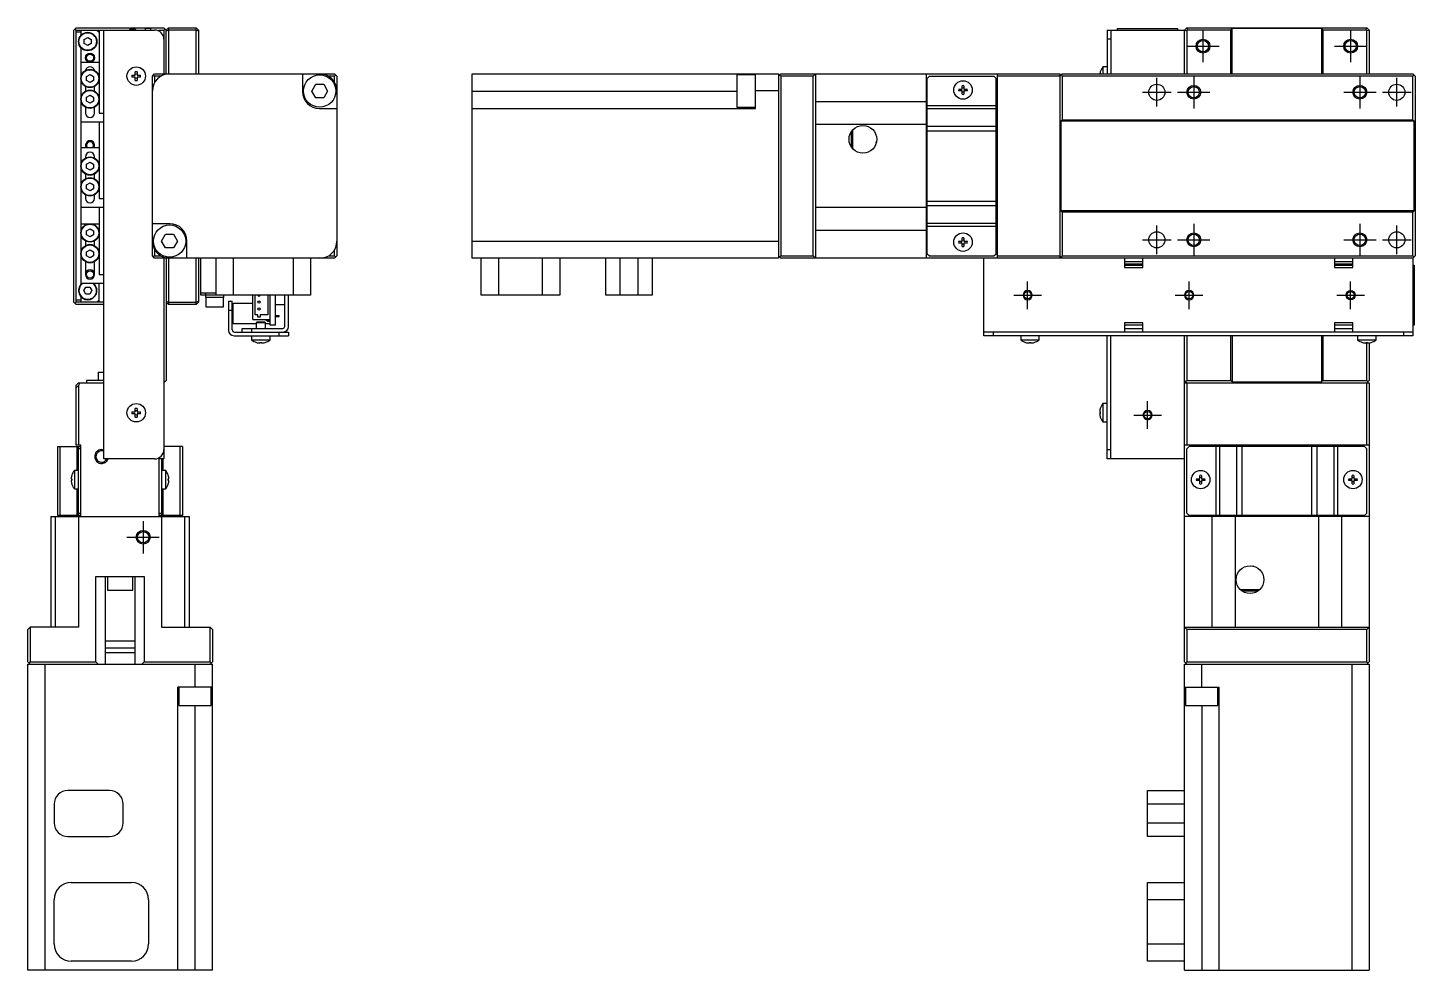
# Model space of a CAD drawing. Extents: x 0 to 615, y -8 to 395.
# Drawn here: x 314.7 to 615.4, y 101.2 to 305.6 of the extents above; entities that cross this region are included whole.
import ezdxf

# ---------------------------------------------------------------- set-up
doc = ezdxf.new("R2010")
doc.units = 0
doc.header["$LTSCALE"] = 0.5
doc.linetypes.add('CENTER', pattern=[50.8, 31.75, -6.35, 6.35, -6.35])
for name, color, linetype in [('MSM_CENTER', 1, 'CENTER'), ('MSM_CONTINUOUS', 7, 'CONTINUOUS'), ('MSM_NARROW', 5, 'CONTINUOUS')]:
    doc.layers.add(name, color=color, linetype=linetype)

msp = doc.modelspace()

# ---------------------------------------------------------------- linework, layer by layer
at = {"layer": 'MSM_CENTER'}
for p, q in [((569.4, 305.1), (569.4, 298.1)), ((601.4, 305.1), (601.4, 298.1)), ((565.9, 301.6), (572.9, 301.6)), ((597.9, 301.6), (604.9, 301.6)), ((559.4, 288.5), (559.4, 294.7)), ((567.4, 295.1), (567.4, 288.1)), ((603.4, 295.1), (603.4, 288.1)), ((611.4, 288.5), (611.4, 294.7)), ((556.3, 291.6), (562.5, 291.6)), ((563.9, 291.6), (570.9, 291.6)), ((599.9, 291.6), (606.9, 291.6)), ((608.3, 291.6), (614.5, 291.6)), ((559.4, 256.5), (559.4, 262.7)), ((567.4, 263.1), (567.4, 256.1)), ((603.4, 263.1), (603.4, 256.1)), ((611.4, 256.5), (611.4, 262.7)), ((556.3, 259.6), (562.5, 259.6)), ((563.9, 259.6), (570.9, 259.6)), ((599.9, 259.6), (606.9, 259.6)), ((608.3, 259.6), (614.5, 259.6)), ((531.4, 244.6), (531.4, 250.6)), ((566.4, 244.6), (566.4, 250.6)), ((601.4, 244.6), (601.4, 250.6)), ((528.4, 247.6), (534.4, 247.6)), ((563.4, 247.6), (569.4, 247.6)), ((598.4, 247.6), (604.4, 247.6)), ((557.4, 218.6), (557.4, 224.6)), ((554.4, 221.6), (560.4, 221.6)), ((339.72, 198.6), (339.72, 191.6)), ((336.22, 195.1), (343.22, 195.1))]:
    msp.add_line(p, q, dxfattribs=at)
at = {"layer": 'MSM_CONTINUOUS'}
for p, q in [((325.22, 305.6), (324.72, 305.1)), ((324.72, 246.1), (324.72, 305.1)), ((325.22, 305.1), (324.97, 305.35)), ((325.22, 305.6), (336.72, 305.6)), ((325.22, 305.1), (342.22, 305.1)), ((325.22, 246.1), (325.22, 305.1)), ((326.22, 304.6), (325.22, 304.6)), ((326.22, 305.1), (326.22, 303.92)), ((329.72, 305.1), (330.22, 304.6)), ((330.22, 305.1), (330.22, 287.1)), ((331.22, 212.1), (331.22, 305.1)), ((336.72, 305.6), (337.22, 305.1)), ((336.97, 305.35), (336.72, 305.1)), ((336.82, 305.5), (337.02, 305.5)), ((336.92, 305.5), (337.02, 305.6)), ((337.02, 305.6), (344.22, 305.6)), ((337.32, 305.2), (337.12, 305.2)), ((337.32, 305.1), (337.32, 305.2)), ((337.52, 305.6), (337.52, 305.1)), ((337.72, 305.1), (337.72, 305.6)), ((338.22, 305.1), (337.72, 305.6)), ((341.42, 305.4), (340.22, 305.4)), ((340.22, 305.1), (340.22, 305.4)), ((341.42, 305.1), (341.42, 305.4)), ((343.02, 305.1), (344.22, 305.1)), ((343.02, 304.93), (343.02, 305.1)), ((344.22, 305.6), (344.72, 305.1)), ((344.47, 305.35), (344.22, 305.1)), ((344.22, 305.1), (344.22, 295.6)), ((344.72, 305.1), (345.22, 305.6)), ((344.72, 304.89), (345.22, 305.1)), ((344.72, 295.6), (344.72, 305.1)), ((345.22, 305.6), (351.22, 305.6)), ((345.22, 305.6), (345.22, 295.6)), ((351.22, 305.1), (345.22, 305.1)), ((351.22, 295.6), (351.22, 305.6)), ((351.72, 305.1), (351.22, 305.6)), ((351.22, 305.1), (351.72, 304.89)), ((351.72, 305.1), (351.72, 295.6)), ((548.6, 305.1), (548.6, 295.6)), ((548.6, 305.1), (565.4, 305.1)), ((549.4, 305.1), (549.4, 295.6)), ((550.9, 305.1), (550.9, 305.4)), ((550.9, 305.4), (563.9, 305.4)), ((563.9, 305.4), (563.9, 305.1)), ((565.4, 305.1), (565.9, 305.6)), ((565.4, 295.6), (565.4, 305.1)), ((565.4, 305.1), (565.9, 304.89)), ((566.11, 305.1), (565.9, 305.6)), ((565.9, 305.6), (604.9, 305.6)), ((566.11, 305.1), (565.9, 304.89)), ((565.9, 304.89), (565.9, 295.6)), ((575.4, 305.1), (566.11, 305.1)), ((575.4, 305.1), (575.7, 305.4)), ((575.4, 295.6), (575.4, 305.1)), ((575.7, 295.6), (575.7, 305.6)), ((595.1, 305.4), (575.7, 305.4)), ((595.1, 305.4), (595.1, 295.6)), ((595.1, 305.4), (595.4, 305.1)), ((595.4, 305.1), (595.4, 295.6)), ((604.69, 305.1), (595.4, 305.1)), ((604.9, 305.6), (604.69, 305.1)), ((604.9, 304.89), (604.69, 305.1)), ((604.9, 305.6), (605.4, 305.1)), ((605.4, 305.1), (604.9, 304.89)), ((604.9, 295.6), (604.9, 304.89)), ((605.4, 305.1), (605.4, 295.6)), ((326.22, 301.27), (326.22, 249.92)), ((326.97, 303.03), (327.72, 303.46)), ((326.97, 302.16), (326.97, 303.03)), ((327.72, 301.73), (326.97, 302.16)), ((327.72, 303.46), (328.47, 303.03)), ((328.47, 302.16), (327.72, 301.73)), ((328.47, 303.03), (328.47, 302.16)), ((549.4, 303.1), (548.6, 303.1)), ((326.22, 298.1), (330.22, 298.1)), ((327.47, 295.03), (328.22, 295.46)), ((327.47, 294.16), (327.47, 295.03)), ((328.22, 295.46), (328.97, 295.03)), ((328.97, 295.03), (328.97, 294.16)), ((337.29, 295.3), (338.02, 295.3)), ((338.02, 294.9), (337.29, 294.9)), ((338.02, 295.3), (338.02, 296.03)), ((338.02, 294.17), (338.02, 294.9)), ((338.42, 296.03), (338.42, 295.3)), ((338.42, 295.3), (339.15, 295.3)), ((339.15, 294.9), (338.42, 294.9)), ((338.42, 294.9), (338.42, 294.17)), ((341.72, 295.1), (342.22, 295.6)), ((341.72, 256.1), (341.72, 295.1)), ((342.22, 295.1), (341.97, 295.35)), ((342.22, 295.6), (381.22, 295.6)), ((342.22, 295.1), (342.22, 293.76)), ((343.56, 295.1), (342.22, 295.1)), ((374.23, 295.6), (374.23, 291.81)), ((381.22, 295.1), (379.88, 295.1)), ((381.22, 295.6), (381.72, 295.1)), ((381.47, 295.35), (381.22, 295.1)), ((381.22, 293.76), (381.22, 295.1)), ((381.72, 295.1), (381.72, 256.1)), ((411, 255.6), (411, 295.6)), ((411, 295.6), (477.4, 295.6)), ((468.4, 295.36), (468.4, 288.36)), ((472.4, 295.36), (468.4, 295.36)), ((472.4, 288.11), (472.4, 295.6)), ((477.4, 295.6), (477.4, 255.6)), ((477.9, 295.6), (477.4, 295.1)), ((477.65, 295.35), (477.9, 295.1)), ((477.9, 295.6), (538.4, 295.6)), ((484.9, 295.1), (477.9, 295.1)), ((477.9, 295.1), (477.9, 256.1)), ((484.9, 295.1), (485.4, 295.6)), ((484.9, 256.1), (484.9, 295.1)), ((485.4, 295.6), (485.4, 255.6)), ((509.4, 295.6), (509.4, 255.6)), ((510.1, 295.1), (509.6, 294.6)), ((510.1, 295.1), (524.1, 295.1)), ((524.6, 294.6), (524.1, 295.1)), ((524.9, 255.6), (524.9, 295.6)), ((538.4, 295.1), (524.9, 295.1)), ((538.4, 295.6), (538.4, 255.6)), ((538.9, 295.6), (538.4, 295.1)), ((538.65, 295.35), (538.9, 295.1)), ((538.9, 295.6), (614.9, 295.6)), ((538.9, 295.1), (538.9, 285.6)), ((614.9, 295.1), (538.9, 295.1)), ((547.14, 296.05), (547.14, 296.03)), ((547.7, 297.1), (547.7, 295.6)), ((548.6, 297.1), (547.7, 297.1)), ((615.4, 295.1), (614.9, 295.6)), ((614.9, 295.1), (615.15, 295.35)), ((614.9, 285.6), (614.9, 295.1)), ((615.4, 295.1), (615.4, 256.1)), ((327.22, 292.87), (327.22, 291.83)), ((328.22, 293.73), (327.47, 294.16)), ((328.97, 294.16), (328.22, 293.73)), ((329.22, 291.83), (329.22, 292.87)), ((376.25, 291.86), (377.12, 293.36)), ((377.12, 290.36), (376.25, 291.86)), ((377.12, 293.36), (378.85, 293.36)), ((378.85, 293.36), (379.71, 291.86)), ((379.71, 291.86), (378.85, 290.36)), ((411, 291.81), (468.4, 291.81)), ((477.4, 291.9), (472.4, 291.9)), ((509.6, 256.6), (509.6, 294.6)), ((516.47, 292.3), (517.2, 292.3)), ((517.2, 291.9), (516.47, 291.9)), ((517.2, 292.3), (517.2, 293.03)), ((517.2, 291.17), (517.2, 291.9)), ((517.6, 293.03), (517.6, 292.3)), ((517.6, 292.3), (518.33, 292.3)), ((517.6, 291.9), (517.6, 291.17)), ((518.33, 291.9), (517.6, 291.9)), ((524.6, 256.6), (524.6, 294.6)), ((327.47, 290.53), (328.22, 290.96)), ((327.47, 289.66), (327.47, 290.53)), ((328.22, 289.23), (327.47, 289.66)), ((328.22, 290.96), (328.97, 290.53)), ((328.97, 289.66), (328.22, 289.23)), ((328.97, 290.53), (328.97, 289.66)), ((378.85, 290.36), (377.12, 290.36)), ((485.4, 289.6), (509.4, 289.6)), ((509.6, 289.85), (509.4, 289.85)), ((509.6, 288.72), (524.6, 288.72)), ((524.9, 289.85), (524.6, 289.85)), ((524.9, 289.35), (524.6, 289.35)), ((327.22, 288.37), (327.22, 287.1)), ((329.22, 287.1), (329.22, 288.37)), ((330.22, 287.1), (331.22, 287.1)), ((377.93, 288.11), (381.72, 288.11)), ((411, 288.11), (472.4, 288.11)), ((468.4, 288.36), (472.4, 288.36)), ((509.6, 286.6), (509.4, 286.6)), ((524.6, 288.01), (509.6, 288.01)), ((331.22, 285.1), (326.22, 285.1)), ((330.22, 285.1), (330.22, 268.6)), ((509.4, 284.6), (485.4, 284.6)), ((493.2, 279.74), (493.2, 283.06)), ((493.5, 279.36), (493.5, 283.44)), ((509.6, 285.6), (509.4, 285.6)), ((509.57, 282.87), (509.4, 282.87)), ((509.57, 283.48), (509.57, 267.72)), ((509.6, 283.48), (509.57, 283.48)), ((509.6, 284.24), (524.6, 284.24)), ((524.6, 283.18), (509.6, 283.18)), ((524.6, 283.85), (524.9, 283.85)), ((538.9, 285.6), (538.6, 285.3)), ((615.2, 285.3), (538.6, 285.3)), ((538.6, 285.3), (538.6, 265.9)), ((538.9, 285.6), (614.9, 285.6)), ((615.2, 285.3), (614.9, 285.6)), ((615.2, 265.9), (615.2, 285.3)), ((498.6, 280.82), (498.64, 280.82)), ((498.6, 280.63), (498.6, 280.82)), ((509.4, 280.37), (509.57, 280.37)), ((509.6, 282.42), (509.57, 282.42)), ((509.6, 281.84), (509.57, 281.84)), ((524.7, 280.6), (524.6, 280.6)), ((524.7, 270.6), (524.7, 280.6)), ((524.9, 280.4), (524.7, 280.6)), ((326.22, 279.6), (330.22, 279.6)), ((327.22, 277.6), (327.22, 277.33)), ((329.22, 277.33), (329.22, 277.6)), ((509.4, 277.87), (509.57, 277.87)), ((327.22, 273.87), (327.22, 272.83)), ((327.47, 276.03), (328.22, 276.46)), ((327.47, 275.16), (327.47, 276.03)), ((328.22, 274.73), (327.47, 275.16)), ((328.22, 276.46), (328.97, 276.03)), ((328.97, 275.16), (328.22, 274.73)), ((328.97, 276.03), (328.97, 275.16)), ((329.22, 272.83), (329.22, 273.87)), ((327.47, 271.53), (328.22, 271.96)), ((327.47, 270.66), (327.47, 271.53)), ((328.22, 270.23), (327.47, 270.66)), ((328.22, 271.96), (328.97, 271.53)), ((328.97, 270.66), (328.22, 270.23)), ((328.97, 271.53), (328.97, 270.66)), ((509.57, 273.32), (509.4, 273.32)), ((509.57, 270.82), (509.4, 270.82)), ((524.7, 270.6), (524.9, 270.8)), ((327.22, 269.37), (327.22, 268.6)), ((329.22, 268.6), (329.22, 269.37)), ((330.22, 268.6), (331.22, 268.6)), ((509.4, 268.32), (509.57, 268.32)), ((509.6, 269.36), (509.57, 269.36)), ((509.6, 268.77), (509.57, 268.77)), ((509.57, 267.72), (509.6, 267.72)), ((509.6, 268.01), (524.6, 268.01)), ((524.6, 270.6), (524.7, 270.6)), ((331.22, 266.6), (326.22, 266.6)), ((330.22, 266.6), (330.22, 252.1)), ((509.4, 266.6), (485.4, 266.6)), ((509.4, 265.6), (509.6, 265.6)), ((524.6, 266.95), (509.6, 266.95)), ((524.9, 267.35), (524.6, 267.35)), ((538.6, 265.9), (538.9, 265.6)), ((615.2, 265.9), (538.6, 265.9)), ((538.9, 265.6), (538.9, 256.1)), ((614.9, 265.6), (538.9, 265.6)), ((614.9, 265.6), (615.2, 265.9)), ((614.9, 256.1), (614.9, 265.6)), ((326.22, 263.1), (330.22, 263.1)), ((327.47, 261.53), (328.22, 261.96)), ((328.22, 261.96), (328.97, 261.53)), ((345.51, 263.09), (341.72, 263.09)), ((509.4, 261.6), (485.4, 261.6)), ((509.4, 264.6), (509.6, 264.6)), ((509.6, 263.18), (524.6, 263.18)), ((524.6, 262.48), (509.6, 262.48)), ((524.6, 261.85), (524.9, 261.85)), ((327.22, 259.37), (327.22, 258.33)), ((327.47, 260.66), (327.47, 261.53)), ((328.22, 260.23), (327.47, 260.66)), ((328.97, 260.66), (328.22, 260.23)), ((328.97, 261.53), (328.97, 260.66)), ((329.22, 258.33), (329.22, 259.37)), ((343.72, 259.33), (344.59, 260.83)), ((344.59, 257.83), (343.72, 259.33)), ((344.59, 260.83), (346.32, 260.83)), ((346.32, 260.83), (347.19, 259.33)), ((347.19, 259.33), (346.32, 257.83)), ((349.21, 255.6), (349.21, 259.39)), ((411, 259.3), (477.4, 259.3)), ((509.4, 261.35), (509.6, 261.35)), ((516.47, 259.3), (517.2, 259.3)), ((517.2, 258.9), (516.47, 258.9)), ((517.2, 259.3), (517.2, 260.03)), ((517.2, 258.17), (517.2, 258.9)), ((517.6, 260.03), (517.6, 259.3)), ((517.6, 259.3), (518.33, 259.3)), ((517.6, 258.9), (517.6, 258.17)), ((518.33, 258.9), (517.6, 258.9)), ((524.6, 261.35), (524.9, 261.35)), ((327.47, 257.03), (328.22, 257.46)), ((327.47, 256.16), (327.47, 257.03)), ((328.22, 255.73), (327.47, 256.16)), ((328.22, 257.46), (328.97, 257.03)), ((328.97, 256.16), (328.22, 255.73)), ((328.97, 257.03), (328.97, 256.16)), ((342.22, 255.6), (341.72, 256.1)), ((341.97, 255.85), (342.22, 256.1)), ((342.22, 257.44), (342.22, 256.1)), ((342.22, 256.1), (343.56, 256.1)), ((381.22, 255.6), (342.22, 255.6)), ((344.22, 255.6), (344.22, 212.1)), ((346.32, 257.83), (344.59, 257.83)), ((344.72, 255.6), (344.72, 229.1)), ((345.22, 255.6), (345.22, 245.6)), ((351.22, 245.6), (351.22, 255.6)), ((351.72, 255.6), (351.72, 246.1)), ((352.22, 247.6), (352.22, 255.6)), ((355.52, 247.6), (355.52, 255.6)), ((359.22, 255.6), (359.22, 247.6)), ((372.32, 247.6), (372.32, 255.6)), ((376.02, 255.6), (376.02, 247.6)), ((379.88, 256.1), (381.22, 256.1)), ((381.22, 256.1), (381.22, 257.44)), ((381.47, 255.85), (381.22, 256.1)), ((381.72, 256.1), (381.22, 255.6)), ((477.4, 255.6), (411, 255.6)), ((413, 247.6), (413, 255.6)), ((416.7, 255.6), (416.7, 247.6)), ((426.3, 247.6), (426.3, 255.6)), ((430, 255.6), (430, 247.6)), ((440, 247.6), (440, 255.6)), ((443, 255.6), (443, 247.6)), ((447, 247.6), (447, 255.6)), ((450, 255.6), (450, 247.6)), ((477.9, 255.6), (477.4, 256.1)), ((477.9, 256.1), (477.65, 255.85)), ((477.9, 256.1), (484.9, 256.1)), ((614.9, 255.6), (477.9, 255.6)), ((485.4, 255.6), (484.9, 256.1)), ((509.6, 256.6), (510.1, 256.1)), ((510.1, 256.1), (524.1, 256.1)), ((521.9, 238.8), (521.9, 255.6)), ((524.1, 256.1), (524.6, 256.6)), ((524.9, 256.1), (538.4, 256.1)), ((538.4, 256.1), (538.9, 255.6)), ((538.9, 256.1), (538.65, 255.85)), ((538.9, 256.1), (614.9, 256.1)), ((552.4, 255.6), (552.4, 253.6)), ((556.4, 253.6), (556.4, 255.6)), ((597.9, 255.6), (597.9, 253.6)), ((601.9, 253.6), (601.9, 255.6)), ((615.15, 255.85), (614.9, 256.1)), ((614.9, 255.6), (615.4, 256.1)), ((614.9, 255.6), (614.9, 238.8)), ((327.22, 254.87), (327.22, 252.1)), ((329.22, 252.1), (329.22, 254.87)), ((556.4, 254.8), (552.4, 254.8)), ((556.4, 254.3), (552.4, 254.3)), ((552.4, 254.1), (556.4, 254.1)), ((552.4, 253.6), (556.4, 253.6)), ((555.9, 254.1), (555.9, 254.3)), ((601.9, 254.8), (597.9, 254.8)), ((601.9, 254.3), (597.9, 254.3)), ((597.9, 254.1), (601.9, 254.1)), ((597.9, 253.6), (601.9, 253.6)), ((614.9, 254.1), (615.2, 254.1)), ((615.2, 254.1), (615.2, 241.1)), ((331.22, 250.1), (326.22, 250.1)), ((330.22, 252.1), (331.22, 252.1)), ((330.22, 246.1), (330.22, 250.1)), ((325.22, 246.6), (326.22, 246.6)), ((326.22, 247.27), (326.22, 246.1)), ((326.85, 248.6), (327.29, 249.35)), ((327.29, 247.85), (326.85, 248.6)), ((327.29, 249.35), (328.15, 249.35)), ((328.15, 247.85), (327.29, 247.85)), ((328.15, 249.35), (328.59, 248.6)), ((328.59, 248.6), (328.15, 247.85)), ((330.22, 246.6), (329.72, 246.1)), ((352.22, 248.1), (355.52, 248.1)), ((376.02, 247.6), (352.22, 247.6)), ((353.22, 248.1), (353.22, 247.1)), ((357.22, 247.1), (353.22, 247.1)), ((353.32, 247.1), (353.32, 245.1)), ((357.12, 245.1), (357.12, 247.1)), ((357.22, 247.1), (357.22, 247.6)), ((363.52, 242.35), (363.52, 247.6)), ((364.02, 243.35), (364.02, 247.6)), ((366.72, 247.6), (366.72, 243.35)), ((367.22, 241.1), (367.22, 247.6)), ((368.42, 241.1), (368.42, 247.6)), ((370.42, 240.8), (370.42, 247.6)), ((371.22, 240.8), (371.22, 247.6)), ((430, 247.6), (413, 247.6)), ((450, 247.6), (440, 247.6)), ((324.72, 246.1), (325.22, 245.6)), ((324.97, 245.85), (325.22, 246.1)), ((331.22, 246.1), (325.22, 246.1)), ((331.22, 245.6), (325.22, 245.6)), ((344.72, 246.3), (345.22, 246.1)), ((345.22, 245.6), (344.72, 246.1)), ((345.22, 246.1), (351.22, 246.1)), ((351.22, 245.6), (345.22, 245.6)), ((351.22, 246.1), (351.72, 246.3)), ((351.22, 245.6), (351.72, 246.1)), ((353.32, 245.1), (357.12, 245.1)), ((358.22, 246.3), (358.22, 240)), ((358.22, 246.3), (359.02, 246.3)), ((359.02, 244.3), (358.22, 244.3)), ((359.02, 240.1), (359.02, 246.3)), ((359.22, 241.35), (359.22, 245.85)), ((359.22, 245.85), (363.52, 245.85)), ((368.42, 245.6), (370.42, 245.6)), ((364.22, 241.35), (359.22, 241.35)), ((363.52, 242.35), (367.22, 242.35)), ((364.57, 243.35), (364.02, 243.35)), ((364.42, 241.8), (364.22, 241.6)), ((366.22, 241.6), (364.22, 241.6)), ((364.22, 241.6), (364.22, 240.4)), ((364.42, 241.8), (366.02, 241.8)), ((364.57, 242.85), (364.57, 243.35)), ((365.07, 242.85), (364.57, 242.85)), ((365.07, 243.35), (365.07, 242.85)), ((366.72, 243.35), (365.07, 243.35)), ((366.22, 241.6), (366.02, 241.8)), ((366.22, 240.4), (366.22, 241.6)), ((367.22, 241.35), (366.22, 241.35)), ((366.42, 242.12), (366.42, 242.35)), ((367.22, 242.12), (366.42, 242.12)), ((366.67, 241.89), (366.67, 242.12)), ((367.22, 241.89), (366.67, 241.89)), ((368.42, 241.1), (367.22, 241.1)), ((368.42, 243.22), (369.22, 243.22)), ((368.42, 242.97), (369.22, 242.97)), ((369.22, 242.97), (369.22, 243.22)), ((556.4, 241.6), (552.4, 241.6)), ((552.4, 241.6), (552.4, 239.6)), ((556.4, 241.1), (552.4, 241.1)), ((556.4, 239.6), (556.4, 241.6)), ((601.9, 241.6), (597.9, 241.6)), ((597.9, 241.6), (597.9, 239.6)), ((601.9, 241.1), (597.9, 241.1)), ((601.9, 239.6), (601.9, 241.6)), ((615.2, 241.1), (614.9, 241.1)), ((359.42, 238.8), (371.22, 238.8)), ((359.52, 239.6), (371.22, 239.6)), ((361.22, 239.6), (361.22, 240.4)), ((361.22, 240.4), (370.02, 240.4)), ((363.22, 240.4), (363.22, 239.6)), ((363.22, 238.8), (363.22, 237.9)), ((363.22, 237.9), (367.22, 237.9)), ((367.22, 237.9), (367.22, 238.8)), ((369.22, 238.8), (369.22, 239.6)), ((371.22, 239.6), (371.22, 238.8)), ((614.9, 239.6), (521.9, 239.6)), ((614.9, 238.8), (521.9, 238.8)), ((523.9, 239.6), (523.9, 238.8)), ((529.9, 238.8), (529.9, 237.9)), ((529.9, 237.9), (533.9, 237.9)), ((533.9, 237.9), (533.9, 238.8)), ((548.6, 212.1), (548.6, 238.8)), ((549.4, 212.1), (549.4, 238.8)), ((552.4, 240.4), (556.4, 240.4)), ((565.4, 168.1), (565.4, 238.8)), ((565.9, 238.8), (565.9, 229.1)), ((575.4, 229.1), (575.4, 238.8)), ((575.7, 238.8), (575.7, 228.8)), ((595.1, 238.8), (595.1, 228.8)), ((595.4, 238.8), (595.4, 229.1)), ((597.9, 240.4), (601.9, 240.4)), ((602.9, 238.8), (602.9, 237.9)), ((602.9, 237.9), (606.9, 237.9)), ((606.9, 237.9), (606.9, 238.8)), ((612.9, 238.8), (612.9, 239.6)), ((364.27, 237.34), (364.29, 237.34)), ((365.02, 237.34), (365.42, 237.34)), ((365.02, 237.21), (365.02, 237.34)), ((365.42, 237.34), (365.42, 237.21)), ((366.15, 237.34), (366.17, 237.34)), ((530.95, 237.34), (530.97, 237.34)), ((531.7, 237.34), (532.1, 237.34)), ((531.7, 237.21), (531.7, 237.34)), ((532.1, 237.34), (532.1, 237.21)), ((532.83, 237.34), (532.85, 237.34)), ((603.95, 237.34), (603.97, 237.34)), ((604.7, 237.34), (605.1, 237.34)), ((604.7, 237.21), (604.7, 237.34)), ((604.9, 229.1), (604.9, 237.34)), ((605.1, 237.34), (605.1, 237.21)), ((605.4, 237.24), (605.4, 229.1)), ((605.83, 237.34), (605.85, 237.34)), ((325.22, 228.1), (325.72, 228.6)), ((326.03, 228.6), (325.72, 227.99)), ((325.72, 228.6), (331.22, 228.6)), ((331.22, 229.1), (327.47, 229.1)), ((327.47, 229.1), (327.47, 228.6)), ((329.97, 230.9), (331.22, 230.9)), ((329.97, 230.9), (329.97, 229.1)), ((344.22, 229.1), (344.47, 228.85)), ((344.72, 229.1), (344.22, 228.6)), ((565.4, 229.1), (565.9, 228.6)), ((565.4, 228.6), (605.4, 228.6)), ((565.65, 228.85), (565.9, 229.1)), ((565.9, 229.1), (575.4, 229.1)), ((565.9, 228.6), (565.9, 215.1)), ((575.4, 229.1), (575.7, 228.8)), ((575.7, 228.8), (595.1, 228.8)), ((595.1, 228.8), (595.4, 229.1)), ((595.4, 229.1), (604.9, 229.1)), ((604.9, 229.1), (605.15, 228.85)), ((604.9, 228.6), (605.4, 229.1)), ((604.9, 215.1), (604.9, 228.6)), ((605.4, 228.6), (605.4, 168.1)), ((325.22, 215.1), (325.22, 228.1)), ((325.72, 227.99), (325.22, 227.49)), ((325.72, 227.99), (325.72, 215.1)), ((338.02, 222.3), (338.02, 223.03)), ((338.42, 223.03), (338.42, 222.3)), ((547.14, 223.05), (547.14, 223.03)), ((547.7, 224.1), (547.7, 220.1)), ((548.6, 224.1), (547.7, 224.1)), ((337.29, 222.3), (338.02, 222.3)), ((338.02, 221.9), (337.29, 221.9)), ((338.02, 221.17), (338.02, 221.9)), ((338.42, 222.3), (339.15, 222.3)), ((339.15, 221.9), (338.42, 221.9)), ((338.42, 221.9), (338.42, 221.17)), ((547.01, 222.3), (547.14, 222.3)), ((547.14, 221.9), (547.01, 221.9)), ((547.14, 222.3), (547.14, 221.9)), ((547.14, 221.17), (547.14, 221.15)), ((547.7, 220.1), (548.6, 220.1)), ((321.22, 199.8), (321.22, 214.8)), ((321.22, 214.8), (326.22, 214.8)), ((321.66, 214.8), (321.66, 199.8)), ((326.22, 215.1), (325.22, 215.1)), ((325.43, 209.6), (325.43, 214.8)), ((325.72, 199.8), (325.72, 214.8)), ((326.22, 214.3), (325.72, 214.3)), ((326.22, 199.6), (326.22, 215.1)), ((348.22, 214.8), (344.22, 214.8)), ((347.78, 199.8), (347.78, 214.8)), ((348.22, 214.8), (348.22, 199.8)), ((548.6, 214.1), (549.4, 214.1)), ((605.4, 215.1), (565.4, 215.1)), ((566.4, 214.8), (565.9, 214.3)), ((565.9, 200.3), (565.9, 214.3)), ((604.4, 214.8), (566.4, 214.8)), ((571.15, 215.1), (571.15, 214.8)), ((571.65, 215.1), (571.65, 214.8)), ((572.28, 199.8), (572.28, 214.8)), ((572.99, 214.8), (572.99, 199.8)), ((576.75, 199.8), (576.75, 214.8)), ((577.15, 214.8), (577.15, 215.1)), ((577.81, 214.8), (577.81, 199.8)), ((580.6, 215.1), (580.4, 214.9)), ((590.4, 214.9), (580.4, 214.9)), ((580.4, 214.9), (580.4, 214.8)), ((590.4, 214.9), (590.2, 215.1)), ((590.4, 214.8), (590.4, 214.9)), ((592.99, 199.8), (592.99, 214.8)), ((593.65, 215.1), (593.65, 214.8)), ((594.05, 214.8), (594.05, 199.8)), ((597.81, 199.8), (597.81, 214.8)), ((598.52, 214.8), (598.52, 199.8)), ((599.15, 214.8), (599.15, 215.1)), ((599.65, 214.8), (599.65, 215.1)), ((604.9, 214.3), (604.4, 214.8)), ((604.9, 200.3), (604.9, 214.3)), ((342.22, 212.1), (331.22, 212.1)), ((343.02, 212.1), (343.02, 212.26)), ((344.22, 212.1), (343.02, 212.1)), ((343.22, 199.6), (343.22, 212.1)), ((343.72, 212.1), (343.72, 199.8)), ((344.01, 212.1), (344.01, 209.6)), ((565.4, 212.1), (548.6, 212.1)), ((324.13, 207.8), (324.26, 207.8)), ((324.26, 208.55), (324.26, 208.53)), ((324.26, 207.8), (324.26, 207.4)), ((324.82, 209.6), (324.82, 205.6)), ((325.72, 209.6), (324.82, 209.6)), ((344.62, 209.6), (343.72, 209.6)), ((344.62, 205.6), (344.62, 209.6)), ((345.17, 208.53), (345.17, 208.55)), ((345.17, 207.8), (345.31, 207.8)), ((345.17, 207.4), (345.17, 207.8)), ((567.97, 207.8), (568.7, 207.8)), ((568.7, 207.8), (568.7, 208.53)), ((569.1, 208.53), (569.1, 207.8)), ((569.1, 207.8), (569.83, 207.8)), ((600.97, 207.8), (601.7, 207.8)), ((601.7, 207.8), (601.7, 208.53)), ((602.1, 208.53), (602.1, 207.8)), ((602.1, 207.8), (602.83, 207.8)), ((324.26, 207.4), (324.13, 207.4)), ((324.26, 206.67), (324.26, 206.65)), ((324.82, 205.6), (325.72, 205.6)), ((325.43, 199.8), (325.43, 205.6)), ((343.72, 205.6), (344.62, 205.6)), ((344.01, 205.6), (344.01, 199.8)), ((345.31, 207.4), (345.17, 207.4)), ((345.17, 206.65), (345.17, 206.67)), ((568.7, 207.4), (567.97, 207.4)), ((568.7, 206.67), (568.7, 207.4)), ((569.1, 207.4), (569.1, 206.67)), ((569.83, 207.4), (569.1, 207.4)), ((601.7, 207.4), (600.97, 207.4)), ((601.7, 206.67), (601.7, 207.4)), ((602.1, 207.4), (602.1, 206.67)), ((602.83, 207.4), (602.1, 207.4)), ((319.72, 199.6), (319.72, 175.6)), ((319.72, 199.6), (349.72, 199.6)), ((320.72, 175.6), (320.72, 199.6)), ((326.22, 199.8), (321.22, 199.8)), ((325.72, 200.3), (326.22, 200.3)), ((325.72, 199.6), (325.72, 175.6)), ((343.22, 200.3), (343.72, 200.3)), ((348.22, 199.8), (343.22, 199.8)), ((343.72, 199.6), (343.72, 175.6)), ((348.72, 199.6), (348.72, 175.6)), ((349.72, 199.6), (349.72, 175.6)), ((605.4, 199.6), (565.4, 199.6)), ((565.9, 200.3), (566.4, 199.8)), ((604.4, 199.8), (566.4, 199.8)), ((571.15, 199.8), (571.15, 199.6)), ((571.4, 175.6), (571.4, 199.6)), ((574.4, 199.8), (574.4, 199.6)), ((575.4, 199.8), (575.4, 199.6)), ((576.4, 199.6), (576.4, 175.6)), ((577.52, 199.8), (577.52, 199.76)), ((577.52, 199.76), (593.28, 199.76)), ((578.13, 199.76), (578.13, 199.6)), ((578.57, 199.8), (578.57, 199.76)), ((579.16, 199.8), (579.16, 199.76)), ((580.63, 199.6), (580.63, 199.76)), ((583.13, 199.6), (583.13, 199.76)), ((587.67, 199.76), (587.67, 199.6)), ((590.17, 199.76), (590.17, 199.6)), ((591.64, 199.8), (591.64, 199.76)), ((592.22, 199.8), (592.22, 199.76)), ((592.67, 199.6), (592.67, 199.76)), ((593.28, 199.76), (593.28, 199.8)), ((594.4, 199.6), (594.4, 175.6)), ((595.4, 199.6), (595.4, 199.8)), ((596.4, 199.6), (596.4, 199.8)), ((599.4, 199.6), (599.4, 175.6)), ((599.65, 199.6), (599.65, 199.8)), ((604.4, 199.8), (604.9, 200.3)), ((329.47, 168.1), (329.47, 186.6)), ((329.47, 186.6), (339.97, 186.6)), ((331.47, 186.6), (331.47, 167.6)), ((331.97, 186.6), (331.97, 183.6)), ((337.47, 183.6), (337.47, 186.6)), ((337.97, 167.6), (337.97, 186.6)), ((339.97, 186.6), (339.97, 168.1)), ((580.18, 188.8), (580.18, 188.84)), ((580.37, 188.8), (580.18, 188.8)), ((331.97, 183.6), (337.47, 183.6)), ((581.64, 183.7), (577.56, 183.7)), ((581.26, 183.4), (577.94, 183.4)), ((315.22, 175.6), (314.72, 175.1)), ((314.72, 168.1), (314.72, 175.1)), ((315.22, 175.6), (315.22, 168.1)), ((325.72, 175.6), (315.22, 175.6)), ((343.72, 175.6), (354.22, 175.6)), ((354.22, 168.1), (354.22, 175.6)), ((354.72, 175.1), (354.22, 175.6)), ((354.72, 175.1), (354.72, 168.1)), ((565.9, 175.1), (565.4, 175.6)), ((565.4, 175.6), (605.4, 175.6)), ((565.9, 175.1), (565.9, 168.1)), ((604.9, 175.1), (565.9, 175.1)), ((605.4, 175.6), (604.9, 175.1)), ((604.9, 168.1), (604.9, 175.1)), ((337.97, 172.6), (331.47, 172.6)), ((331.47, 171.1), (337.97, 171.1)), ((331.47, 170.1), (337.97, 170.1)), ((314.72, 168.1), (315.22, 167.6)), ((314.72, 101.2), (314.72, 167.6)), ((314.72, 167.6), (354.72, 167.6)), ((314.97, 167.85), (315.22, 168.1)), ((315.22, 168.1), (329.47, 168.1)), ((318.42, 167.6), (318.42, 101.2)), ((329.47, 168.1), (329.97, 167.6)), ((339.47, 167.6), (339.97, 168.1)), ((339.97, 168.1), (354.22, 168.1)), ((351.02, 162.6), (351.02, 167.6)), ((354.22, 168.1), (354.47, 167.85)), ((354.72, 168.1), (354.22, 167.6)), ((354.72, 101.2), (354.72, 167.6)), ((565.4, 168.1), (565.9, 167.6)), ((565.4, 167.6), (605.4, 167.6)), ((565.4, 101.2), (565.4, 167.6)), ((565.65, 167.85), (565.9, 168.1)), ((565.9, 168.1), (604.9, 168.1)), ((569.1, 167.6), (569.1, 162.6)), ((601.7, 101.2), (601.7, 167.6)), ((604.9, 168.1), (605.15, 167.85)), ((605.4, 168.1), (604.9, 167.6)), ((605.4, 167.6), (605.4, 101.2)), ((354.72, 162.6), (347.23, 162.6)), ((347.23, 101.2), (347.23, 162.6)), ((347.48, 162.6), (347.48, 158.6)), ((354.48, 158.6), (354.48, 162.6)), ((565.4, 162.6), (572.89, 162.6)), ((565.64, 162.6), (565.64, 158.6)), ((572.64, 158.6), (572.64, 162.6)), ((572.89, 101.2), (572.89, 162.6)), ((347.48, 158.6), (354.48, 158.6)), ((350.93, 158.6), (350.93, 101.2)), ((565.64, 158.6), (572.64, 158.6)), ((569.19, 101.2), (569.19, 158.6)), ((332.42, 140.2), (323.42, 140.2)), ((557.4, 130.2), (557.4, 140.2)), ((557.4, 140.2), (565.4, 140.2)), ((320.42, 137.2), (320.42, 133.2)), ((335.42, 133.2), (335.42, 137.2)), ((565.4, 137.2), (557.4, 137.2)), ((557.4, 133.2), (565.4, 133.2)), ((323.42, 130.2), (332.42, 130.2)), ((565.4, 130.2), (557.4, 130.2)), ((324.12, 120.2), (337.22, 120.2)), ((557.4, 103.2), (557.4, 120.2)), ((557.4, 120.2), (565.4, 120.2)), ((320.42, 106.9), (320.42, 116.5)), ((340.92, 116.5), (340.92, 106.9)), ((565.4, 116.5), (557.4, 116.5)), ((557.4, 106.9), (565.4, 106.9)), ((337.22, 103.2), (324.12, 103.2)), ((565.4, 103.2), (557.4, 103.2)), ((354.72, 101.2), (314.72, 101.2)), ((565.4, 101.2), (605.4, 101.2))]:
    msp.add_line(p, q, dxfattribs=at)
for centre, radius in [((327.72, 302.6), 2), ((327.72, 302.6), 1.9), ((569.4, 301.6), 1.23), ((601.4, 301.6), 1.23), ((328.22, 299.1), 0.783), ((328.22, 294.6), 2), ((328.22, 294.6), 1.9), ((338.22, 295.1), 2), ((377.98, 291.86), 3.5), ((328.22, 290.1), 2), ((328.22, 290.1), 1.9), ((517.4, 292.1), 2), ((559.4, 291.6), 1.75), ((567.4, 291.6), 1.23), ((603.4, 291.6), 1.23), ((611.4, 291.6), 1.75), ((495.7, 281.4), 3), ((328.22, 275.6), 2), ((328.22, 275.6), 1.9), ((328.22, 271.1), 2), ((328.22, 271.1), 1.9), ((328.22, 261.1), 2), ((328.22, 261.1), 1.9), ((345.46, 259.33), 3.5), ((328.22, 256.6), 2), ((517.4, 259.1), 2), ((559.4, 259.6), 1.75), ((567.4, 259.6), 1.23), ((603.4, 259.6), 1.23), ((611.4, 259.6), 1.75), ((328.22, 256.6), 1.9), ((328.22, 252.1), 0.783), ((531.4, 247.6), 0.783), ((566.4, 247.6), 0.783), ((601.4, 247.6), 0.783), ((364.82, 246.1), 0.25), ((364.82, 244.6), 0.25), ((338.22, 222.1), 2), ((557.4, 221.6), 0.783), ((568.9, 207.6), 2), ((601.9, 207.6), 2), ((339.72, 195.1), 1.23), ((579.6, 185.9), 3)]:
    msp.add_circle(centre, radius, dxfattribs=at)
for centre, radius, start, end in [((337.02, 305.2), 0.3, 0, 90), ((342.22, 303.1), 2, 0, 90), ((328.22, 296.1), 1, 14.4775, 165.5225), ((338.22, 295.1), 0.95, 167.8468, 192.1532), ((338.22, 295.1), 0.435, 152.6335, 207.3665), ((338.22, 295.1), 0.95, 77.8468, 102.1532), ((338.22, 295.1), 0.435, 62.6335, 117.3665), ((338.22, 295.1), 0.435, 242.6335, 297.3665), ((338.22, 295.1), 0.435, 332.6335, 27.3665), ((338.22, 295.1), 0.95, 347.8468, 12.1532), ((345.42, 291.9), 3.7, 90, 180), ((378.02, 291.9), 3.7, 0, 90), ((550.2, 295.1), 3.19, 163.0947, 170.9929), ((550.2, 295.1), 3.2, 141.3178, 162.73), ((338.22, 295.1), 0.95, 257.8468, 282.1532), ((377.93, 291.81), 3.7, 180, 270), ((517.4, 292.1), 0.95, 167.8468, 192.1532), ((517.4, 292.1), 0.435, 152.6335, 207.3665), ((517.4, 292.1), 0.95, 77.8468, 102.1532), ((517.4, 292.1), 0.435, 62.6335, 117.3665), ((517.4, 292.1), 0.435, 242.6335, 297.3665), ((517.4, 292.1), 0.435, 332.6335, 27.3665), ((517.4, 292.1), 0.95, 347.8468, 12.1532), ((517.4, 292.1), 0.95, 257.8468, 282.1532), ((328.22, 287.1), 1, 180, 0), ((328.22, 280.1), 0.783, 320.3451, 219.6549), ((328.22, 277.6), 1, 0, 180), ((328.22, 268.6), 1, 180, 0), ((345.51, 259.39), 3.7, 0, 90), ((345.42, 259.3), 3.7, 180, 270), ((378.02, 259.3), 3.7, 270, 0), ((517.4, 259.1), 0.95, 167.8468, 192.1532), ((517.4, 259.1), 0.435, 152.6335, 207.3665), ((517.4, 259.1), 0.95, 77.8468, 102.1532), ((517.4, 259.1), 0.435, 62.6335, 117.3665), ((517.4, 259.1), 0.435, 242.6335, 297.3665), ((517.4, 259.1), 0.435, 332.6335, 27.3665), ((517.4, 259.1), 0.95, 347.8468, 12.1532), ((517.4, 259.1), 0.95, 257.8468, 282.1532), ((327.72, 248.6), 2, 131.4096, 48.5904), ((327.72, 248.6), 1.9, 127.8636, 52.1364), ((328.22, 252.1), 1, 180, 0), ((364.82, 247.6), 0.25, 180, 0), ((370.02, 240.8), 1.2, 270, 0), ((370.02, 240.8), 0.4, 270, 0), ((359.42, 240), 1.2, 180, 270), ((359.52, 240.1), 0.5, 180, 270), ((365.22, 240.4), 3.2, 231.3178, 252.73), ((365.22, 240.4), 3.2, 287.27, 308.6822), ((531.9, 240.4), 3.2, 231.3178, 252.73), ((531.9, 240.4), 3.2, 287.27, 308.6822), ((604.9, 240.4), 3.2, 231.3178, 252.73), ((604.9, 240.4), 3.2, 287.27, 308.6822), ((365.22, 240.4), 3.19, 253.0947, 266.4097), ((365.22, 240.4), 3.19, 273.5903, 286.9053), ((531.9, 240.4), 3.19, 253.0947, 266.4097), ((531.9, 240.4), 3.19, 273.5904, 286.9053), ((604.9, 240.4), 3.19, 253.0947, 266.4097), ((604.9, 240.4), 3.19, 273.5904, 286.9053), ((338.22, 222.1), 0.95, 77.8468, 102.1532), ((338.22, 222.1), 0.435, 62.6335, 117.3665), ((550.2, 222.1), 3.19, 163.0947, 176.4096), ((550.2, 222.1), 3.2, 141.3178, 162.73), ((338.22, 222.1), 0.95, 167.8468, 192.1532), ((338.22, 222.1), 0.435, 152.6335, 207.3665), ((338.22, 222.1), 0.435, 242.6335, 297.3665), ((338.22, 222.1), 0.95, 257.8468, 282.1532), ((338.22, 222.1), 0.435, 332.6335, 27.3665), ((338.22, 222.1), 0.95, 347.8468, 12.1532), ((550.2, 222.1), 3.19, 183.5904, 196.9053), ((550.2, 222.1), 3.2, 197.27, 218.6822), ((330.72, 212.6), 1.23, 66.0042, 336.0042), ((342.22, 214.1), 2, 270, 0), ((327.32, 207.6), 3.19, 163.0947, 176.4096), ((327.32, 207.6), 3.2, 141.3178, 162.73), ((342.12, 207.6), 3.2, 17.27, 38.6822), ((342.12, 207.6), 3.19, 3.5904, 16.9053), ((568.9, 207.6), 0.95, 167.8468, 192.1532), ((568.9, 207.6), 0.435, 152.6335, 207.3665), ((568.9, 207.6), 0.95, 77.8468, 102.1532), ((568.9, 207.6), 0.435, 62.6335, 117.3665), ((568.9, 207.6), 0.435, 332.6335, 27.3665), ((568.9, 207.6), 0.95, 347.8468, 12.1532), ((601.9, 207.6), 0.95, 167.8468, 192.1532), ((601.9, 207.6), 0.435, 152.6335, 207.3665), ((601.9, 207.6), 0.95, 77.8468, 102.1532), ((601.9, 207.6), 0.435, 62.6335, 117.3665), ((601.9, 207.6), 0.435, 332.6335, 27.3665), ((601.9, 207.6), 0.95, 347.8468, 12.1532), ((327.32, 207.6), 3.19, 183.5904, 196.9053), ((327.32, 207.6), 3.2, 197.27, 218.6822), ((342.12, 207.6), 3.2, 321.3178, 342.73), ((342.12, 207.6), 3.19, 343.0947, 356.4096), ((568.9, 207.6), 0.435, 242.6335, 297.3665), ((568.9, 207.6), 0.95, 257.8468, 282.1532), ((601.9, 207.6), 0.435, 242.6335, 297.3665), ((601.9, 207.6), 0.95, 257.8468, 282.1532), ((323.42, 137.2), 3, 90, 180), ((332.42, 137.2), 3, 0, 90), ((323.42, 133.2), 3, 180, 270), ((332.42, 133.2), 3, 270, 0), ((324.12, 116.5), 3.7, 90, 180), ((337.22, 116.5), 3.7, 0, 90), ((324.12, 106.9), 3.7, 180, 270), ((337.22, 106.9), 3.7, 270, 0)]:
    msp.add_arc(centre, radius, start, end, dxfattribs=at)
at = {"layer": 'MSM_NARROW'}
for centre, radius in [((569.4, 301.6), 1.5), ((601.4, 301.6), 1.5), ((328.22, 299.1), 1), ((567.4, 291.6), 1.5), ((603.4, 291.6), 1.5), ((567.4, 259.6), 1.5), ((603.4, 259.6), 1.5), ((601.4, 247.6), 1), ((339.72, 195.1), 1.5)]:
    msp.add_circle(centre, radius, dxfattribs=at)
at = {"layer": 'MSM_NARROW', "extrusion": (0, 0, -1)}
for centre in [(-531.4, 247.6), (-566.4, 247.6), (-557.4, 221.6)]:
    msp.add_circle(centre, 1, dxfattribs=at)
at = {"layer": 'MSM_NARROW'}
for centre, radius, start, end in [((328.22, 280.1), 1, 330, 210), ((328.22, 252.1), 1, 0, 180), ((330.72, 212.6), 1.5, 70.5288, 340.5288)]:
    msp.add_arc(centre, radius, start, end, dxfattribs=at)

doc.saveas('drawing.dxf')
